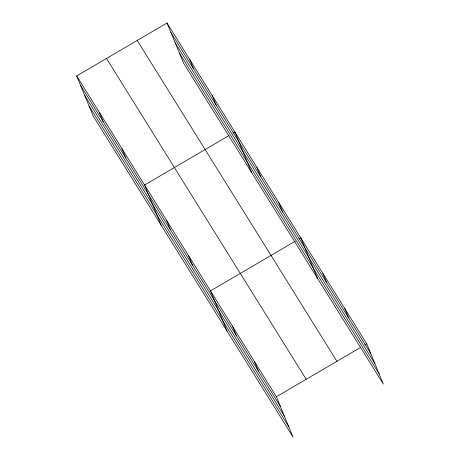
<?xml version="1.0" encoding="UTF-8"?>
<svg xmlns="http://www.w3.org/2000/svg" width="460" height="460" viewBox="0 0 460 460"><rect width="100%" height="100%" fill="white"/><g stroke="black" fill="none" stroke-linecap="round" stroke-linejoin="round"><path stroke-width="0.69" d="M76.676 75.929L276.391 396.756L292.98 437L93.265 116.173L76.676 75.929L167.02 23L366.735 343.827L383.324 384.071L183.609 63.244L167.02 23M228.838 135.648L144.578 185.012L161.167 225.25M233.099 133.153L234.922 132.083L251.511 172.322M295.354 241.166L210.484 290.881L227.073 331.125M299.006 239.027L300.828 237.958L317.417 278.196M276.391 396.756L360.651 347.392M364.906 344.897L366.735 343.827M170.919 32.459L370.633 353.286M175.111 42.619L374.82 363.446M179.423 53.084L379.132 373.911M137.207 40.468L336.921 361.296M106.49 58.46L306.205 379.293M80.575 85.387L280.289 406.214M84.766 95.548L284.476 416.375M89.079 106.013L288.788 426.84M344.764 308.539L348.663 317.998M322.799 273.246L326.698 282.704M278.863 202.664L282.762 212.123M256.893 167.371L260.791 176.83M212.29 95.72L216.189 105.179M189.658 59.363L193.556 68.816M254.42 361.468L258.319 370.921M232.455 326.174L236.354 335.633M188.519 255.593L192.418 265.052M166.549 220.3L170.447 229.758M121.946 148.649L125.844 158.108M99.314 112.292L103.212 121.745"/></g></svg>
